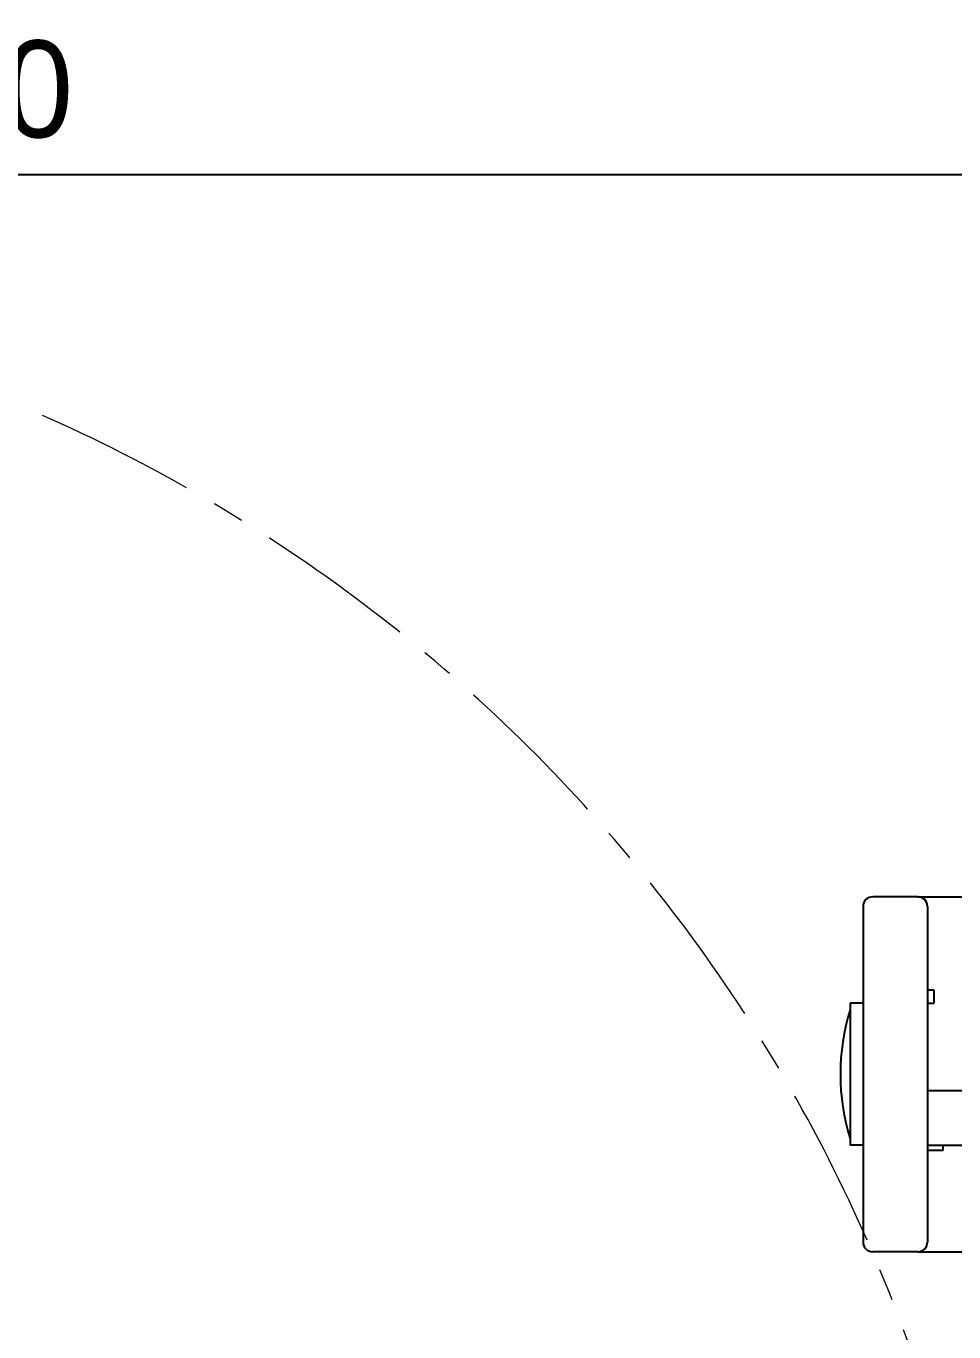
# Model space of a CAD drawing. Extents: x 3571 to 9666, y -561 to 1991.
# Drawn here: x 7409 to 7696.7, y 440.6 to 845.3 of the extents above; entities that cross this region are included whole.
import ezdxf

# ---------------------------------------------------------------- set-up
doc = ezdxf.new("R2010")
doc.units = 0
doc.header["$LTSCALE"] = 20
doc.header["$MEASUREMENT"] = 0
doc.linetypes.add('CENTER', pattern=[2, 1.25, -0.25, 0.25, -0.25])
doc.layers.get('0').update_dxf_attribs({"linetype": 'CONTINUOUS'})
doc.layers.get('DEFPOINTS').update_dxf_attribs({"linetype": 'CONTINUOUS'})
doc.layers.add('1', color=7, linetype='CONTINUOUS')
doc.layers.add('4', color=4, linetype='CONTINUOUS')
doc.styles.get("Standard").update_dxf_attribs({"font": 'NanumGothic.ttf'})
doc.dimstyles.get("Standard").update_dxf_attribs({"dimtxt": 2.7, "dimasz": 2.5, "dimexe": 1.5, "dimexo": 1.5, "dimgap": 1.5, "dimtad": 1, "dimdec": 0, "dimlfac": 10, "dimzin": 0, "dimdsep": 46, "dimtxsty": 'Standard', "dimcen": 0, "dimclrt": 2, "dimadec": 0, "dimazin": 0, "dimtfac": 1, "dimtdec": 0, "dimtmove": 0, "dimatfit": 3, "dimfxl": 0, "dimtolj": 1, "dimtzin": 0, "dimarcsym": 0})

# ---------------------------------------------------------------- blocks, each defined once
blk = doc.blocks.new('*D23')
at = {"color": 3, "lineweight": -2}
for p, q in [((7030.5, 565.82), (7030.5, 804.33)), ((7750.5, 588.6), (7750.5, 804.33)), ((7050.5, 799.33), (7730.5, 799.33))]:
    blk.add_line(p, q, dxfattribs=at)
at = {"color": 3}
for points in [[(7050.5, 802.66), (7050.5, 795.99), (7030.5, 799.33)], [(7730.5, 802.66), (7730.5, 795.99), (7750.5, 799.33)]]:
    blk.add_solid(points, dxfattribs=at)
at = {"layer": 'DEFPOINTS', "color": 0}
for p in [(7750.5, 799.33), (7750.5, 587.1), (7030.5, 564.32)]:
    blk.add_point(p, dxfattribs=at)
at = {"color": 2, "insert": (7390.5, 825.59), "char_height": 30, "attachment_point": 5}
blk.add_mtext('\\A1;720', dxfattribs=at)

msp = doc.modelspace()

# ---------------------------------------------------------------- linework, layer by layer
at = {"layer": '1', "color": 1, "linetype": 'CENTER', "lineweight": 0, "ltscale": 2}
msp.add_arc((7212.34, 267.11), 500.03, 356.3066, 99.7919, dxfattribs=at)
at = {"layer": '4'}
for p, q in [((7685.5, 575.41), (7671.5, 575.41)), ((7685.5, 575.41), (7815.5, 575.41)), ((7668.5, 572.41), (7668.5, 468.41)), ((7688.5, 572.41), (7688.5, 468.41)), ((7690.59, 546.43), (7688.5, 546.43)), ((7690.59, 542.41), (7690.59, 546.43)), ((7664.5, 542.41), (7664.5, 498.41)), ((7668.5, 542.41), (7664.5, 542.41)), ((7688.5, 542.41), (7690.59, 542.41)), ((7688.5, 515.41), (7710.95, 515.41)), ((7668.5, 498.41), (7664.5, 498.41)), ((7688.5, 498.41), (7701.98, 498.41)), ((7693.34, 496.87), (7693.34, 498.41)), ((7688.5, 496.87), (7693.34, 496.87)), ((7685.5, 465.41), (7671.5, 465.41)), ((7685.5, 465.41), (7815.5, 465.41))]:
    msp.add_line(p, q, dxfattribs=at)
for centre, radius, start, end in [((7671.5, 572.41), 3, 90, 180), ((7685.5, 572.41), 3, 0, 90), ((7729.67, 520.41), 68.18, 162.9409, 197.0591), ((7671.5, 468.41), 3, 180, 270), ((7685.5, 468.41), 3, 270, 0)]:
    msp.add_arc(centre, radius, start, end, dxfattribs=at)

# ---------------------------------------------------------------- dimensions: what is measured, and where the dimension line sits
dim = msp.add_linear_dim(base=(7750.5, 799.33), p1=(7030.5, 564.32), p2=(7750.5, 587.1), dimstyle='Standard', override={"dimtxt": 30, "dimasz": 20, "dimexe": 5, "dimgap": 10, "dimlfac": 1, "dimzin": 12, "dimclrd": 3, "dimclre": 3, "dimazin": 2, "dimarcsym": 1})
dim.commit()
dim.dimension.update_dxf_attribs({"geometry": '*D23', "text_midpoint": (7390.5, 799.33), "dimtype": 160})

doc.saveas('drawing.dxf')
